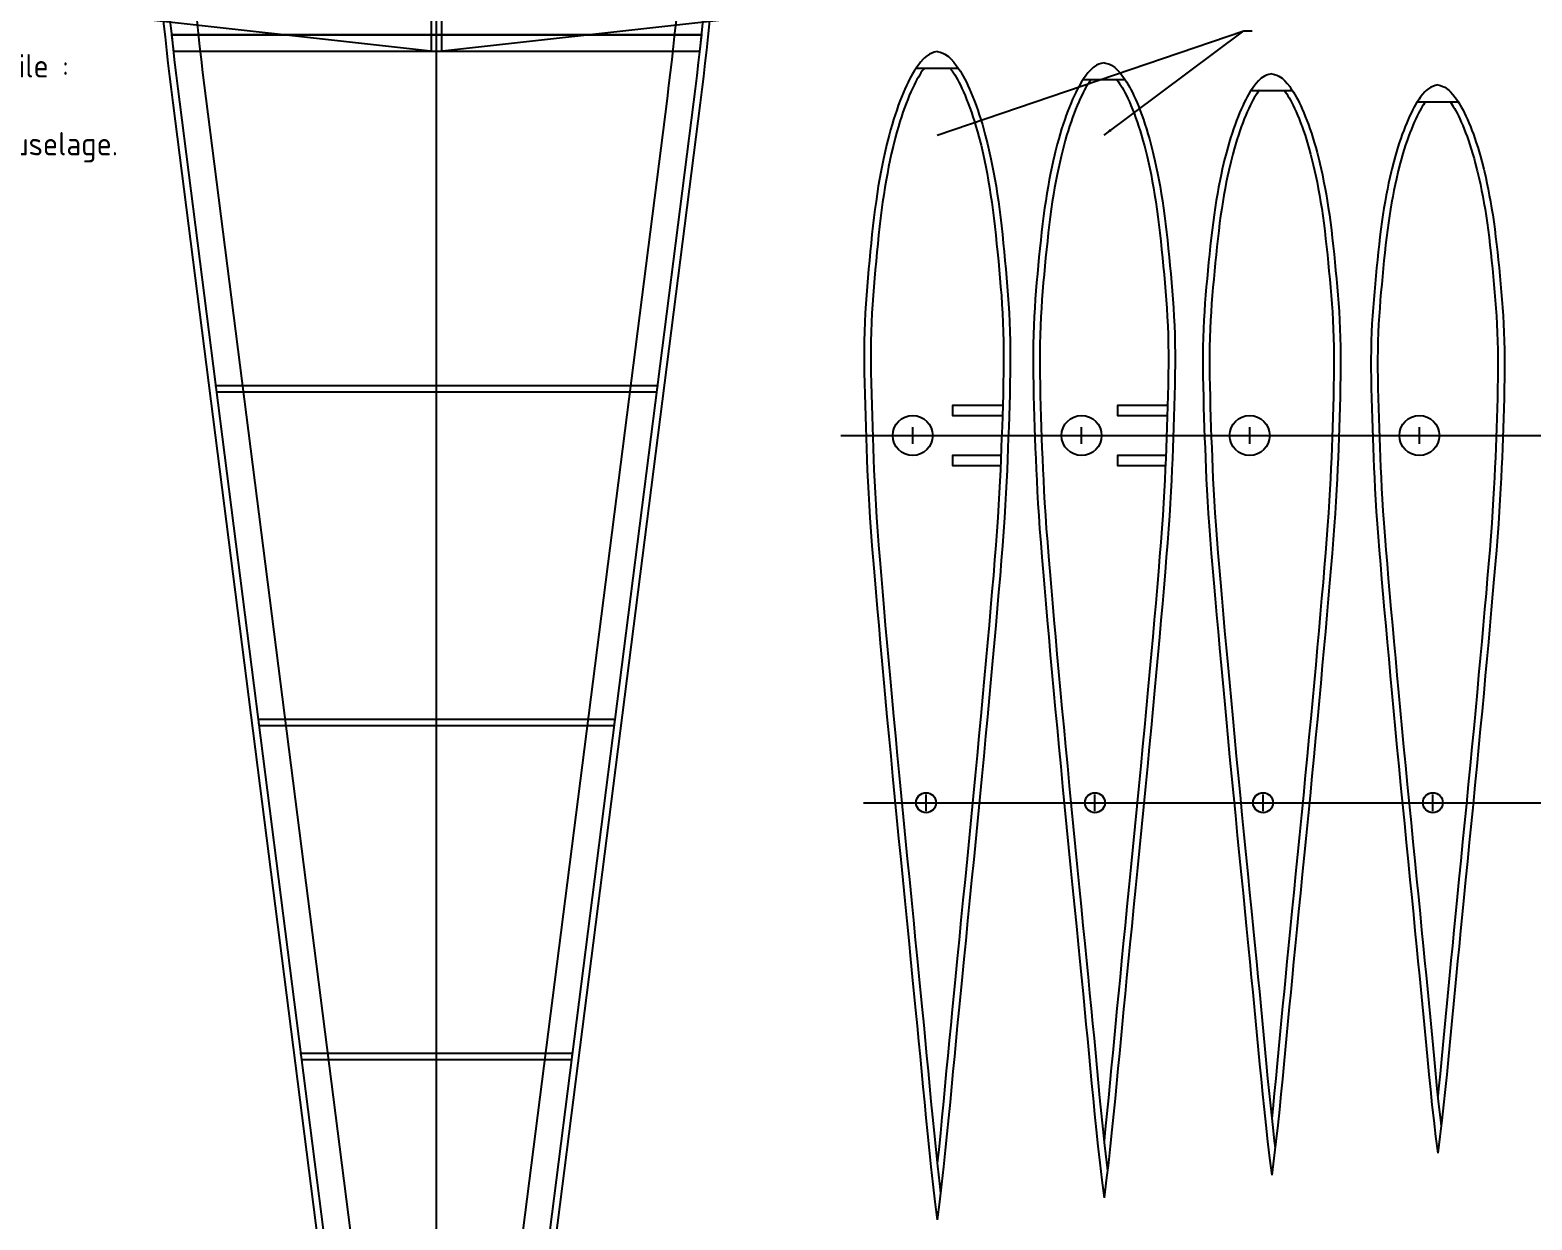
# Model space of a CAD drawing. Extents: x 426 to 4535, y 0 to 2050.
# Drawn here: x 1378.2 to 1828.2, y 950 to 1306.5 of the extents above; entities that cross this region are included whole.
import ezdxf

# ---------------------------------------------------------------- set-up
doc = ezdxf.new("R2010")
doc.units = 0
doc.layers.get('0').update_dxf_attribs({"linetype": 'CONTINUOUS'})
for name, color, linetype in [('AILE', 1, 'CONTINUOUS'), ('COUPLES', 140, 'CONTINUOUS'), ('DIM', 7, 'CONTINUOUS'), ('FUSELAGE', 5, 'CONTINUOUS'), ('NERVAILE', 6, 'CONTINUOUS')]:
    doc.layers.add(name, color=color, linetype=linetype)
doc.styles.get("Standard").update_dxf_attribs({"font": 'ISOCP', "height": 7})
doc.dimstyles.new('ISO-25', dxfattribs={"dimtxt": 7, "dimasz": 2.5, "dimexe": 1.3, "dimexo": 0.6, "dimgap": 1.5, "dimtad": 0, "dimtih": 1, "dimtoh": 1, "dimdec": 4, "dimtxsty": 'STANDARD', "dimcen": 2.5, "dimazin": 3, "dimtfac": 1, "dimtdec": 4, "dimtmove": 0, "dimatfit": 3, "dimtvp": 1, "dimtolj": 1, "dimtzin": 0})

# ---------------------------------------------------------------- blocks, each defined once
blk = doc.blocks.new('A$CE125')
at = {"layer": 'DIM', "insert": (1.12, 33.13), "char_height": 7, "width": 137.9853, "attachment_point": 1}
blk.add_mtext("{Renfort emplanture de l'aile :}\\P{resine + tissu de verre}\\P{sur toute la largeur du fuselage.}", dxfattribs=at)

msp = doc.modelspace()

# ---------------------------------------------------------------- linework, layer by layer
msp.add_line((1500, 0), (1500, 2050))
at = {"layer": 'AILE'}
msp.add_polyline3d([(1415, 1645.27778, 0), (600, 1600, 0), (600, 1400, 0), (1500, 1300, 0), (2400, 1400, 0), (2400, 1600, 0), (1585, 1645.27778, 0)], dxfattribs=at)
at = {"layer": 'COUPLES'}
for points in [[(1420.67436, 1305), (1420.67259, 1305)], [(1579.32784, 1305), (1420.67436, 1305)]]:
    msp.add_lwpolyline(points, dxfattribs=at)
for points in [[(1421.22201, 1300), (1420.67436, 1305), (1579.32608, 1305), (1578.77844, 1300)], [(1434.10511, 1198), (1433.85024, 1200), (1566.15099, 1200), (1565.89613, 1198)], [(1446.59406, 1100), (1553.408, 1100), (1553.15314, 1098), (1446.84893, 1098)], [(1459.33788, 1000), (1540.665, 1000), (1540.41014, 998), (1459.59276, 998)]]:
    msp.add_lwpolyline(points, close=True, dxfattribs=at)
at = {"layer": 'DIM'}
msp.add_line((1650, 1275), (1741.9181, 1306.25528), dxfattribs=at)
at = {"layer": 'DIM', "linetype": 'CONTINUOUS'}
for p, q in [((1640.16331, 1184.99999), (1645.16331, 1184.99999)), ((1642.66331, 1182.49999), (1642.66331, 1187.49999)), ((1690.77135, 1184.99999), (1695.77135, 1184.99999)), ((1693.27135, 1182.49999), (1693.27135, 1187.49999)), ((1741.13689, 1184.99999), (1746.13689, 1184.99999)), ((1743.63689, 1182.49999), (1743.63689, 1187.49999)), ((1791.98742, 1184.99999), (1796.98742, 1184.99999)), ((1794.48742, 1182.49999), (1794.48742, 1187.49999)), ((1646.66331, 1072.5), (1646.66331, 1077.5)), ((1697.27135, 1072.5), (1697.27135, 1077.5)), ((1747.6431, 1072.5), (1747.6431, 1077.5)), ((1798.5116, 1072.5), (1798.5116, 1077.5)), ((1644.16331, 1075), (1649.16331, 1075)), ((1694.77135, 1075), (1699.77135, 1075)), ((1745.1431, 1075), (1750.1431, 1075)), ((1796.0116, 1075), (1801.0116, 1075))]:
    msp.add_line(p, q, dxfattribs=at)
at = {"layer": 'FUSELAGE'}
for points in [[(1485.78048, 776.66921), (1421.03871, 1284.69397, -0.031699355), (1413, 1411.36263), (1413, 1847.90015, -0.414213562), (1465, 1899.90015), (1535, 1899.90015, -0.414213562), (1587, 1847.90015), (1587, 1411.35853, -0.031697315), (1578.96233, 1284.69798), (1514.22005, 776.63619)], [(1495.83052, 776.91115), (1430.95848, 1285.95813, -0.031699355), (1423, 1411.36263), (1423, 1761.34404, -0.414213562)], [(1577, 1758.65596), (1577, 1411.35853, -0.031697315), (1569.04254, 1285.96206), (1504.17278, 776.89989)]]:
    msp.add_lwpolyline(points, format="xyb", dxfattribs=at)
msp.add_lwpolyline([(1487.76443, 776.92204), (1423.02266, 1284.94681, -0.031699355), (1415, 1411.36263), (1415, 1847.90015, -0.414213562), (1465, 1897.90015), (1535, 1897.90015, -0.414213562), (1585, 1847.90015), (1585, 1411.35853, -0.031697315), (1576.97837, 1284.9508), (1512.23609, 776.889)], format="xyb", close=True, dxfattribs=at)
at = {"layer": 'NERVAILE'}
msp.add_line((1621.14905, 1184.99999), (2439.3407, 1184.99999), dxfattribs=at)
for points in [[(1650, 1300), (1649.11715, 1299.79178), (1648.35872, 1299.53924), (1647.70692, 1299.24646), (1646.65208, 1298.55642), (1646.21345, 1298.1673), (1645.81031, 1297.75419), (1645.04196, 1296.8703), (1644.26777, 1295.88935), (1643.87244, 1295.34344), (1643.46891, 1294.75003), (1643.05517, 1294.10119), (1642.62919, 1293.38902), (1642.18895, 1292.6056), (1641.73325, 1291.745), (1641.26425, 1290.80918), (1640.78494, 1289.80208), (1640.29832, 1288.72766), (1639.80737, 1287.58986), (1639.31509, 1286.39262), (1638.82447, 1285.13989), (1638.33849, 1283.83562), (1637.85966, 1282.48277), (1637.38845, 1281.08033), (1636.92486, 1279.62633), (1636.46888, 1278.11879), (1636.02049, 1276.55573), (1635.57969, 1274.93516), (1634.92684, 1272.40343), (1634.72078, 1271.51357), (1634.72078, 1271.51357), (1634.72078, 1271.51357), (1634.30282, 1269.7086), (1633.89339, 1267.83819), (1633.49346, 1265.90035), (1633.10402, 1263.8931), (1632.72603, 1261.81446), (1632.36049, 1259.66243), (1632.00836, 1257.43503), (1631.67062, 1255.13027), (1631.34795, 1252.74847), (1631.03972, 1250.29923), (1630.74503, 1247.79442), (1630.46294, 1245.24596), (1630.19255, 1242.66572), (1629.93292, 1240.0656), (1629.68315, 1237.4575), (1629.4423, 1234.85331), (1629.21026, 1232.2603), (1628.99009, 1229.66722), (1628.78566, 1227.0582), (1628.60084, 1224.41736), (1628.43948, 1221.72884), (1628.30547, 1218.97674), (1628.20266, 1216.14521), (1628.13492, 1213.21837), (1628.10467, 1210.1863), (1628.10852, 1207.06288), (1628.14164, 1203.86796), (1628.1992, 1200.62138), (1628.27637, 1197.34298), (1628.36831, 1194.05262), (1628.47019, 1190.77012), (1628.57718, 1187.51533), (1628.68604, 1184.29916), (1628.79993, 1181.09684), (1628.9236, 1177.87465), (1629.0618, 1174.59887), (1629.21929, 1171.2358), (1629.40081, 1167.75172), (1629.61112, 1164.11293), (1629.85498, 1160.2857), (1630.13585, 1156.24411), (1630.45212, 1151.99326), (1630.8009, 1147.54607), (1631.1793, 1142.91542), (1631.58441, 1138.11421), (1632.01334, 1133.15534), (1632.46321, 1128.05171), (1632.93111, 1122.81621), (1633.41464, 1117.45991), (1633.91333, 1111.98662), (1634.42718, 1106.39832), (1634.95621, 1100.69699), (1635.50043, 1094.88462), (1636.05985, 1088.96317), (1636.63448, 1082.93464), (1637.22434, 1076.80101), (1637.82848, 1070.57202), (1638.44221, 1064.28849), (1639.05986, 1057.99899), (1639.67577, 1051.7521), (1640.2843, 1045.5964), (1640.87979, 1039.58046), (1641.45657, 1033.75287), (1642.009, 1028.1622), (1642.53306, 1022.84159), (1643.03131, 1017.76236), (1643.50794, 1012.88041), (1643.96715, 1008.15162), (1644.41314, 1003.53189), (1644.8501, 998.97711), (1645.28224, 994.44316), (1645.71375, 989.88593), (1646.14951, 985.26659), (1646.59719, 980.56743), (1647.0651, 975.77601), (1647.56161, 970.87991), (1648.09503, 965.86669), (1648.67372, 960.72392), (1649.30601, 955.43917), (1650.00024, 950)], [(1650, 1300), (1650.88285, 1299.79178), (1651.64128, 1299.53924), (1652.29308, 1299.24646), (1653.34793, 1298.55643), (1653.78655, 1298.16731), (1654.18969, 1297.7542), (1654.95804, 1296.87031), (1655.73224, 1295.88936), (1656.12757, 1295.34345), (1656.53109, 1294.75004), (1656.94483, 1294.1012), (1657.37082, 1293.38903), (1657.81106, 1292.60561), (1658.26676, 1291.74501), (1658.73576, 1290.80919), (1659.21507, 1289.80209), (1659.7017, 1288.72767), (1660.19265, 1287.58987), (1660.68493, 1286.39264), (1661.17555, 1285.13991), (1661.66153, 1283.83564), (1662.14037, 1282.48278), (1662.61157, 1281.08035), (1663.07516, 1279.62635), (1663.53115, 1278.11881), (1663.97954, 1276.55575), (1664.42034, 1274.93518), (1665.0732, 1272.40345), (1665.27925, 1271.5136), (1665.27925, 1271.5136), (1665.27925, 1271.5136), (1665.69722, 1269.70862), (1666.10665, 1267.83821), (1666.50658, 1265.90037), (1666.89603, 1263.89313), (1667.27402, 1261.81448), (1667.63957, 1259.66245), (1667.9917, 1257.43505), (1668.32944, 1255.13029), (1668.65212, 1252.7485), (1668.96035, 1250.29925), (1669.25505, 1247.79445), (1669.53713, 1245.24598), (1669.80753, 1242.66574), (1670.06716, 1240.06563), (1670.31694, 1237.45753), (1670.55779, 1234.85334), (1670.78984, 1232.26033), (1671.01001, 1229.66725), (1671.21444, 1227.05823), (1671.39927, 1224.41739), (1671.56062, 1221.72887), (1671.69464, 1218.97677), (1671.79745, 1216.14524), (1671.8652, 1213.2184), (1671.89545, 1210.18633), (1671.89161, 1207.06291), (1671.85849, 1203.86799), (1671.80093, 1200.62141), (1671.72377, 1197.34301), (1671.63183, 1194.05265), (1671.52996, 1190.77014), (1671.42297, 1187.51535), (1671.31412, 1184.29919), (1671.20023, 1181.09687), (1671.07657, 1177.87468), (1670.93837, 1174.5989), (1670.78089, 1171.23583), (1670.59937, 1167.75175), (1670.38906, 1164.11296), (1670.14521, 1160.28573), (1669.86435, 1156.24413), (1669.54808, 1151.99329), (1669.1993, 1147.54609), (1668.82092, 1142.91544), (1668.41581, 1138.11424), (1667.98688, 1133.15537), (1667.53703, 1128.05173), (1667.06913, 1122.81623), (1666.5856, 1117.45993), (1666.08693, 1111.98664), (1665.57308, 1106.39834), (1665.04406, 1100.69701), (1664.49985, 1094.88464), (1663.94044, 1088.96319), (1663.36581, 1082.93466), (1662.77597, 1076.80103), (1662.17183, 1070.57204), (1661.55811, 1064.28851), (1660.94047, 1057.999), (1660.32457, 1051.75211), (1659.71605, 1045.59641), (1659.12057, 1039.58048), (1658.54379, 1033.75288), (1657.99137, 1028.16221), (1657.46732, 1022.8416), (1656.96908, 1017.76237), (1656.49246, 1012.88042), (1656.03325, 1008.15163), (1655.58727, 1003.5319), (1655.15031, 998.97712), (1654.71818, 994.44316), (1654.28668, 989.88593), (1653.85092, 985.26659), (1653.40325, 980.56743), (1652.93534, 975.77601), (1652.43884, 970.87991), (1651.90542, 965.86669), (1651.32674, 960.72392), (1650.69446, 955.43917), (1650.00024, 950)], [(1700, 1296.66667), (1699.14238, 1296.46439), (1698.40562, 1296.21907), (1697.77244, 1295.93466), (1696.74773, 1295.26434), (1696.32164, 1294.88633), (1695.93002, 1294.48503), (1695.18362, 1293.62639), (1694.43155, 1292.67346), (1694.04751, 1292.14315), (1693.65552, 1291.56669), (1693.2536, 1290.9364), (1692.83979, 1290.24457), (1692.41212, 1289.48354), (1691.96944, 1288.64752), (1691.51384, 1287.73844), (1691.04823, 1286.76012), (1690.57551, 1285.71639), (1690.09859, 1284.6111), (1689.62038, 1283.44807), (1689.14377, 1282.23113), (1688.67168, 1280.96413), (1688.20653, 1279.64992), (1687.74878, 1278.28756), (1687.29844, 1276.8751), (1686.85549, 1275.41063), (1686.41991, 1273.89223), (1685.9917, 1272.31796), (1685.3575, 1269.85857), (1685.15734, 1268.99414), (1685.15734, 1268.99414), (1685.15734, 1268.99414), (1684.75132, 1267.24073), (1684.35358, 1265.42376), (1683.96508, 1263.54129), (1683.58676, 1261.5914), (1683.21958, 1259.57214), (1682.86448, 1257.4816), (1682.52241, 1255.31784), (1682.19432, 1253.07893), (1681.88086, 1250.76518), (1681.58144, 1248.38592), (1681.29517, 1245.95268), (1681.02115, 1243.47702), (1680.75848, 1240.9705), (1680.50627, 1238.44468), (1680.26363, 1235.9111), (1680.02966, 1233.38131), (1679.80425, 1230.86239), (1679.59037, 1228.3434), (1679.39178, 1225.80892), (1679.21224, 1223.24353), (1679.0555, 1220.63182), (1678.92532, 1217.95836), (1678.82544, 1215.20773), (1678.75964, 1212.36451), (1678.73025, 1209.41907), (1678.73399, 1206.38489), (1678.76617, 1203.28125), (1678.82209, 1200.12743), (1678.89705, 1196.94271), (1678.98636, 1193.74635), (1679.08533, 1190.55764), (1679.18926, 1187.39584), (1679.29501, 1184.27157), (1679.40565, 1181.16074), (1679.52579, 1178.03061), (1679.66004, 1174.84843), (1679.81302, 1171.58144), (1679.98936, 1168.19691), (1680.19366, 1164.66208), (1680.43055, 1160.94421), (1680.7034, 1157.01808), (1681.01064, 1152.88869), (1681.34945, 1148.56856), (1681.71703, 1144.07021), (1682.11057, 1139.40618), (1682.52725, 1134.589), (1682.96426, 1129.63118), (1683.4188, 1124.54527), (1683.88851, 1119.34201), (1684.37295, 1114.0251), (1684.87212, 1108.59646), (1685.38604, 1103.05803), (1685.91471, 1097.41172), (1686.45814, 1091.65946), (1687.01636, 1085.80318), (1687.58936, 1079.84479), (1688.17624, 1073.79377), (1688.77243, 1067.68977), (1689.37243, 1061.57997), (1689.97075, 1055.51156), (1690.56189, 1049.53174), (1691.14037, 1043.68769), (1691.70067, 1038.0266), (1692.23732, 1032.59566), (1692.7464, 1027.42707), (1693.23041, 1022.49296), (1693.69343, 1017.75049), (1694.13952, 1013.15682), (1694.57276, 1008.66908), (1694.99724, 1004.24443), (1695.41703, 999.84002), (1695.83621, 995.413), (1696.25953, 990.92564), (1696.69441, 986.36074), (1697.14896, 981.70622), (1697.63128, 976.95001), (1698.14946, 972.08002), (1698.71162, 967.08419), (1699.32584, 961.95043), (1700.00023, 956.66667)], [(1700, 1296.66667), (1700.85763, 1296.46439), (1701.59439, 1296.21907), (1702.22756, 1295.93466), (1703.25227, 1295.26434), (1703.67836, 1294.88634), (1704.06999, 1294.48503), (1704.81639, 1293.62639), (1705.56846, 1292.67347), (1705.9525, 1292.14316), (1706.34449, 1291.5667), (1706.74641, 1290.93641), (1707.16022, 1290.24458), (1707.58789, 1289.48355), (1708.03057, 1288.64753), (1708.48617, 1287.73845), (1708.95179, 1286.76013), (1709.42451, 1285.71641), (1709.90143, 1284.61111), (1710.37965, 1283.44808), (1710.85625, 1282.23115), (1711.32835, 1280.96414), (1711.7935, 1279.64994), (1712.25125, 1278.28757), (1712.70159, 1276.87512), (1713.14455, 1275.41065), (1713.58013, 1273.89225), (1714.00834, 1272.31798), (1714.64254, 1269.85859), (1714.84271, 1268.99416), (1714.84271, 1268.99416), (1714.84271, 1268.99416), (1715.24873, 1267.24075), (1715.64646, 1265.42378), (1716.03497, 1263.54131), (1716.41329, 1261.59142), (1716.78048, 1259.57216), (1717.13558, 1257.48162), (1717.47765, 1255.31786), (1717.80574, 1253.07895), (1718.1192, 1250.76521), (1718.41863, 1248.38594), (1718.7049, 1245.9527), (1718.97893, 1243.47705), (1719.2416, 1240.97053), (1719.49381, 1238.4447), (1719.73646, 1235.91112), (1719.97043, 1233.38134), (1720.19584, 1230.86242), (1720.40972, 1228.34343), (1720.60832, 1225.80895), (1720.78786, 1223.24356), (1720.94461, 1220.63185), (1721.0748, 1217.95839), (1721.17467, 1215.20776), (1721.24048, 1212.36454), (1721.26987, 1209.4191), (1721.26613, 1206.38492), (1721.23396, 1203.28128), (1721.17805, 1200.12746), (1721.10309, 1196.94274), (1721.01378, 1193.74638), (1720.91482, 1190.55766), (1720.81089, 1187.39587), (1720.70514, 1184.27159), (1720.59451, 1181.16077), (1720.47438, 1178.03064), (1720.34013, 1174.84845), (1720.18715, 1171.58147), (1720.01082, 1168.19694), (1719.80652, 1164.66211), (1719.56964, 1160.94423), (1719.29679, 1157.01811), (1718.98956, 1152.88872), (1718.65075, 1148.56858), (1718.28318, 1144.07024), (1717.88965, 1139.40621), (1717.47298, 1134.58902), (1717.03597, 1129.63121), (1716.58144, 1124.54529), (1716.11173, 1119.34203), (1715.6273, 1114.02512), (1715.12814, 1108.59648), (1714.61423, 1103.05805), (1714.08557, 1097.41174), (1713.54214, 1091.65948), (1712.98394, 1085.8032), (1712.41094, 1079.84481), (1711.82406, 1073.79379), (1711.22788, 1067.68979), (1710.62789, 1061.57998), (1710.02958, 1055.51158), (1709.43845, 1049.53175), (1708.85998, 1043.6877), (1708.29969, 1038.02661), (1707.76305, 1032.59567), (1707.25397, 1027.42707), (1706.76997, 1022.49297), (1706.30696, 1017.7505), (1705.86088, 1013.15682), (1705.42763, 1008.66909), (1705.00316, 1004.24444), (1704.58338, 999.84003), (1704.1642, 995.413), (1703.74089, 990.92564), (1703.30602, 986.36074), (1702.85147, 981.70622), (1702.36916, 976.95001), (1701.85098, 972.08002), (1701.28884, 967.08419), (1700.67462, 961.95043), (1700.00023, 956.66667)], [(1646.11372, 1295), (1645.86336, 1294.68278), (1645.50965, 1294.19435), (1645.13937, 1293.64982), (1644.75688, 1293.05), (1644.35948, 1292.38562), (1643.94475, 1291.6476), (1643.51123, 1290.82888), (1643.0614, 1289.9313), (1642.59898, 1288.95969), (1642.12756, 1287.91884), (1641.65055, 1286.81333), (1641.17122, 1285.64761), (1640.6928, 1284.42602), (1640.21838, 1283.15276), (1639.7504, 1281.83057), (1639.28924, 1280.45803), (1638.83489, 1279.03301), (1638.38739, 1277.5535), (1637.94676, 1276.01749), (1637.51304, 1274.42296), (1636.86968, 1271.92807), (1636.25399, 1269.26916), (1635.84969, 1267.42222), (1635.45459, 1265.50775), (1635.06965, 1263.52372), (1634.69585, 1261.46808), (1634.33417, 1259.33881), (1633.98559, 1257.13388), (1633.65106, 1254.85102), (1633.33111, 1252.48936), (1633.02508, 1250.05752), (1632.73213, 1247.56756), (1632.45144, 1245.03171), (1632.18217, 1242.46213), (1631.92343, 1239.87091), (1631.67435, 1237.27008), (1631.43407, 1234.67209), (1631.2027, 1232.08657), (1630.98347, 1229.50451), (1630.7802, 1226.91027), (1630.59665, 1224.28764), (1630.43657, 1221.62029), (1630.3037, 1218.89182), (1630.20182, 1216.08579), (1630.13469, 1213.18525), (1630.10468, 1210.17755), (1630.10851, 1207.07448), (1630.14146, 1203.89605), (1630.19879, 1200.66264), (1630.27571, 1197.39445), (1630.36744, 1194.11157), (1630.46917, 1190.83399), (1630.57607, 1187.58201), (1630.68484, 1184.36853), (1630.79857, 1181.17073), (1630.92198, 1177.95515), (1631.05983, 1174.6878), (1631.21685, 1171.33461), (1631.39781, 1167.86146), (1631.60745, 1164.23422), (1631.85056, 1160.41862), (1632.1307, 1156.38763), (1632.44631, 1152.14565), (1632.79453, 1147.7057), (1633.17244, 1143.08094), (1633.57715, 1138.28447), (1634.00576, 1133.32933), (1634.45538, 1128.22853), (1634.92309, 1122.99513), (1635.40647, 1117.64055), (1635.905, 1112.16892), (1636.4187, 1106.58228), (1636.94758, 1100.88261), (1637.49164, 1095.07189), (1638.05091, 1089.15212), (1638.62538, 1083.12526), (1639.21508, 1076.99327), (1639.81908, 1070.76577), (1640.43269, 1064.48343), (1641.05024, 1058.19484), (1641.6661, 1051.9486), (1642.27459, 1045.79328), (1642.87006, 1039.77745), (1643.44688, 1033.94954), (1643.99934, 1028.35856), (1644.52347, 1023.03724), (1645.0218, 1017.95715), (1645.49852, 1013.07423), (1645.95784, 1008.34437), (1646.40394, 1003.72349), (1646.84102, 999.16749), (1647.27327, 994.6323), (1647.70487, 990.07411), (1648.14059, 985.45534), (1648.58795, 980.75946), (1649.05527, 975.9741), (1649.5509, 971.08661), (1650.08317, 966.08432), (1650.66039, 960.95454), (1651.00736, 958.0545)], [(1643.63889, 1295), (1656.36112, 1295)], [(1653.8863, 1295), (1654.13665, 1294.68279), (1654.49036, 1294.19436), (1654.86064, 1293.64983), (1655.24313, 1293.05001), (1655.64053, 1292.38562), (1656.05526, 1291.64761), (1656.48878, 1290.82889), (1656.93862, 1289.93131), (1657.40103, 1288.9597), (1657.87245, 1287.91885), (1658.34947, 1286.81334), (1658.8288, 1285.64762), (1659.30723, 1284.42603), (1659.78164, 1283.15278), (1660.24963, 1281.83058), (1660.71079, 1280.45804), (1661.16514, 1279.03303), (1661.61265, 1277.55352), (1662.05328, 1276.0175), (1662.487, 1274.42298), (1663.13035, 1271.92809), (1663.33081, 1271.06241), (1663.74605, 1269.26917), (1664.15035, 1267.42224), (1664.54546, 1265.50777), (1664.9304, 1263.52374), (1665.30421, 1261.4681), (1665.66589, 1259.33883), (1666.01447, 1257.1339), (1666.349, 1254.85104), (1666.66895, 1252.48938), (1666.97499, 1250.05754), (1667.26794, 1247.56758), (1667.54863, 1245.03174), (1667.81791, 1242.46216), (1668.07665, 1239.87093), (1668.32574, 1237.2701), (1668.56601, 1234.67212), (1668.79739, 1232.08659), (1669.01663, 1229.50453), (1669.2199, 1226.91029), (1669.40346, 1224.28766), (1669.56354, 1221.62031), (1669.69641, 1218.89184), (1669.79829, 1216.08581), (1669.86543, 1213.18528), (1669.89544, 1210.17758), (1669.89162, 1207.0745), (1669.85867, 1203.89608), (1669.80135, 1200.66266), (1669.72443, 1197.39447), (1669.6327, 1194.1116), (1669.53098, 1190.83402), (1669.42408, 1187.58203), (1669.31532, 1184.36856), (1669.20159, 1181.17076), (1669.07818, 1177.95518), (1668.94034, 1174.68783), (1668.78332, 1171.33463), (1668.60237, 1167.86148), (1668.39273, 1164.23424), (1668.14963, 1160.41865), (1667.8695, 1156.38766), (1667.55389, 1152.14567), (1667.20568, 1147.70572), (1666.82778, 1143.08096), (1666.42307, 1138.28449), (1665.99447, 1133.32935), (1665.54486, 1128.22855), (1665.07715, 1122.99515), (1664.59378, 1117.64057), (1664.09525, 1112.16894), (1663.58156, 1106.5823), (1663.05269, 1100.88263), (1662.50864, 1095.07191), (1661.94938, 1089.15213), (1661.37492, 1083.12527), (1660.78523, 1076.99329), (1660.18124, 1070.76578), (1659.56764, 1064.48344), (1658.95009, 1058.19485), (1658.33424, 1051.94861), (1657.72576, 1045.79329), (1657.13029, 1039.77746), (1656.55349, 1033.94955), (1656.00103, 1028.35857), (1655.47691, 1023.03724), (1654.97859, 1017.95716), (1654.50187, 1013.07424), (1654.04256, 1008.34438), (1653.59647, 1003.72349), (1653.15939, 999.16749), (1652.72714, 994.63231), (1652.29555, 990.07411), (1651.85984, 985.45535), (1651.41249, 980.75946), (1650.94517, 975.9741), (1650.44954, 971.08661), (1650.00023, 966.8638)], [(1696.1848, 1291.66667), (1696.02714, 1291.46689), (1695.68472, 1290.99406), (1695.32597, 1290.46649), (1694.95531, 1289.8852), (1694.57008, 1289.24117), (1694.16793, 1288.52553), (1693.74743, 1287.73141), (1693.31099, 1286.86056), (1692.86227, 1285.91773), (1692.40476, 1284.90757), (1691.94177, 1283.83457), (1691.47651, 1282.70305), (1691.0121, 1281.51726), (1690.55157, 1280.28127), (1690.09727, 1278.99773), (1689.64957, 1277.66526), (1689.20847, 1276.28179), (1688.77399, 1274.84535), (1688.34617, 1273.35399), (1687.92505, 1271.80577), (1687.30035, 1269.38321), (1687.10578, 1268.54296), (1686.70248, 1266.80129), (1686.30988, 1265.00779), (1685.92621, 1263.14869), (1685.55239, 1261.22201), (1685.18939, 1259.22576), (1684.83815, 1257.15798), (1684.49964, 1255.01669), (1684.17476, 1252.79968), (1683.86403, 1250.50607), (1683.5668, 1248.14421), (1683.28227, 1245.72581), (1683.00965, 1243.26278), (1682.74809, 1240.76692), (1682.49678, 1238.24999), (1682.25483, 1235.72367), (1682.02144, 1233.20009), (1681.7967, 1230.68866), (1681.58375, 1228.18068), (1681.38632, 1225.66099), (1681.20806, 1223.11381), (1681.05258, 1220.52327), (1680.92355, 1217.87343), (1680.8246, 1215.1483), (1680.75941, 1212.3314), (1680.73026, 1209.41032), (1680.73398, 1206.39649), (1680.76599, 1203.30935), (1680.82167, 1200.16869), (1680.89639, 1196.99417), (1680.98549, 1193.8053), (1681.08431, 1190.62151), (1681.18815, 1187.46252), (1681.29381, 1184.34094), (1681.40429, 1181.23463), (1681.52417, 1178.11111), (1681.65807, 1174.93736), (1681.81059, 1171.68025), (1681.98636, 1168.30664), (1682.18999, 1164.78337), (1682.42614, 1161.07712), (1682.69825, 1157.16161), (1683.00483, 1153.04108), (1683.34307, 1148.72819), (1683.71017, 1144.23574), (1684.10331, 1139.57644), (1684.51967, 1134.76298), (1684.95643, 1129.80801), (1685.41078, 1124.72419), (1685.88034, 1119.52265), (1686.36463, 1114.2074), (1686.86364, 1108.78042), (1687.37741, 1103.24365), (1687.90592, 1097.599), (1688.4492, 1091.84841), (1689.00725, 1085.99379), (1689.5801, 1080.03705), (1690.16684, 1073.98752), (1690.76291, 1067.88471), (1691.36282, 1061.77582), (1691.96108, 1055.70806), (1692.55218, 1049.72862), (1693.13064, 1043.88467), (1693.69098, 1038.22327), (1694.22765, 1032.79202), (1694.73681, 1027.62271), (1695.2209, 1022.68775), (1695.68401, 1017.94432), (1696.13021, 1013.34956), (1696.56356, 1008.86067), (1696.98816, 1004.43481), (1697.40807, 1000.02917), (1697.82734, 995.60118), (1698.2506, 991.11439), (1698.68517, 986.55277), (1699.13913, 981.90431), (1699.62057, 977.1567), (1700.1376, 972.29765), (1700.69829, 967.31481), (1701.00736, 964.73155)], [(1693.7235, 1291.66667), (1706.27652, 1291.66667)], [(1703.81521, 1291.66667), (1703.97287, 1291.4669), (1704.31529, 1290.99407), (1704.67404, 1290.46649), (1705.04471, 1289.88521), (1705.42993, 1289.24117), (1705.83209, 1288.52554), (1706.25259, 1287.73141), (1706.68902, 1286.86057), (1707.13775, 1285.91774), (1707.59526, 1284.90758), (1708.05825, 1283.83458), (1708.52351, 1282.70307), (1708.98793, 1281.51727), (1709.44846, 1280.28128), (1709.90276, 1278.99774), (1710.35046, 1277.66527), (1710.79157, 1276.2818), (1711.22604, 1274.84536), (1711.65386, 1273.35401), (1712.07499, 1271.80579), (1712.69969, 1269.38322), (1712.89426, 1268.54298), (1713.29756, 1266.80131), (1713.69016, 1265.00781), (1714.07384, 1263.14871), (1714.44766, 1261.22203), (1714.81067, 1259.22578), (1715.1619, 1257.158), (1715.50042, 1255.01671), (1715.8253, 1252.7997), (1716.13604, 1250.50609), (1716.43327, 1248.14423), (1716.7178, 1245.72584), (1716.99043, 1243.26281), (1717.25199, 1240.76695), (1717.50331, 1238.25001), (1717.74526, 1235.72369), (1717.97865, 1233.20011), (1718.2034, 1230.68868), (1718.41634, 1228.1807), (1718.61378, 1225.66101), (1718.79205, 1223.11383), (1718.94752, 1220.5233), (1719.07656, 1217.87346), (1719.17551, 1215.14833), (1719.24071, 1212.33142), (1719.26986, 1209.41035), (1719.26615, 1206.39652), (1719.23415, 1203.30937), (1719.17847, 1200.16872), (1719.10375, 1196.9942), (1719.01465, 1193.80533), (1718.91584, 1190.62154), (1718.812, 1187.46255), (1718.70635, 1184.34096), (1718.59588, 1181.23466), (1718.476, 1178.11114), (1718.34211, 1174.93738), (1718.18959, 1171.68028), (1718.01382, 1168.30667), (1717.81019, 1164.7834), (1717.57405, 1161.07715), (1717.30195, 1157.16163), (1716.99537, 1153.0411), (1716.65713, 1148.72821), (1716.29004, 1144.23576), (1715.89691, 1139.57646), (1715.48056, 1134.763), (1715.0438, 1129.80803), (1714.58946, 1124.72421), (1714.11991, 1119.52267), (1713.63563, 1114.20742), (1713.13662, 1108.78044), (1712.62286, 1103.24367), (1712.09436, 1097.59902), (1711.55109, 1091.84842), (1710.99304, 1085.99381), (1710.4202, 1080.03707), (1709.83347, 1073.98753), (1709.23741, 1067.88473), (1708.6375, 1061.77583), (1708.03926, 1055.70807), (1707.44816, 1049.72863), (1706.86971, 1043.88468), (1706.30938, 1038.22328), (1705.77271, 1032.79203), (1705.26356, 1027.62272), (1704.77947, 1022.68776), (1704.31637, 1017.94432), (1703.87018, 1013.34957), (1703.43683, 1008.86067), (1703.01224, 1004.43481), (1702.59234, 1000.02917), (1702.17307, 995.60118), (1701.74982, 991.11439), (1701.31525, 986.55277), (1700.8613, 981.90431), (1700.37987, 977.15671), (1700.00022, 973.58871)], [(1750.2382, 1293.38951), (1749.40579, 1293.19319), (1748.6907, 1292.95508), (1748.07615, 1292.67903), (1747.08158, 1292.02843), (1746.66802, 1291.66154), (1746.28792, 1291.27204), (1745.56347, 1290.43865), (1744.83352, 1289.51376), (1744.46078, 1288.99905), (1744.08031, 1288.43954), (1743.69022, 1287.82778), (1743.28858, 1287.15631), (1742.87349, 1286.41765), (1742.44383, 1285.60623), (1742.00163, 1284.72388), (1741.54971, 1283.77433), (1741.0909, 1282.76131), (1740.628, 1281.68852), (1740.16385, 1280.5597), (1739.70126, 1279.37856), (1739.24306, 1278.14881), (1738.79159, 1276.87326), (1738.34731, 1275.55097), (1737.91021, 1274.18005), (1737.48028, 1272.75866), (1737.05752, 1271.28491), (1736.6419, 1269.75695), (1736.02636, 1267.36989), (1735.83208, 1266.53088), (1735.83208, 1266.53088), (1735.83208, 1266.53088), (1735.438, 1264.82905), (1735.05197, 1263.06552), (1734.67489, 1261.23841), (1734.3077, 1259.34587), (1733.95131, 1257.386), (1733.60666, 1255.35695), (1733.27465, 1253.25683), (1732.95621, 1251.08377), (1732.65197, 1248.83807), (1732.36136, 1246.52879), (1732.08351, 1244.16711), (1731.81754, 1241.76427), (1731.5626, 1239.33147), (1731.31781, 1236.87994), (1731.08231, 1234.42087), (1730.85522, 1231.96549), (1730.63644, 1229.52066), (1730.42885, 1227.07575), (1730.2361, 1224.61582), (1730.06184, 1222.12588), (1729.90971, 1219.59099), (1729.78335, 1216.99616), (1729.68642, 1214.32643), (1729.62255, 1211.56683), (1729.59403, 1208.70802), (1729.59766, 1205.76308), (1729.62889, 1202.75073), (1729.68316, 1199.68967), (1729.75592, 1196.59861), (1729.8426, 1193.49626), (1729.93866, 1190.40134), (1730.03954, 1187.33253), (1730.14218, 1184.30015), (1730.24956, 1181.28082), (1730.36616, 1178.24275), (1730.49647, 1175.15416), (1730.64495, 1171.98327), (1730.8161, 1168.69828), (1731.0144, 1165.26742), (1731.24432, 1161.65889), (1731.50914, 1157.84824), (1731.80734, 1153.8403), (1732.13619, 1149.64723), (1732.49296, 1145.28119), (1732.87492, 1140.75434), (1733.27935, 1136.07884), (1733.70351, 1131.26684), (1734.14467, 1126.33051), (1734.60057, 1121.28028), (1735.07076, 1116.11975), (1735.55525, 1110.85079), (1736.05405, 1105.47525), (1736.56717, 1099.99501), (1737.09463, 1094.41193), (1737.63642, 1088.72789), (1738.19257, 1082.94475), (1738.76219, 1077.07171), (1739.34085, 1071.14723), (1739.9232, 1065.21713), (1740.50392, 1059.32721), (1741.07768, 1053.52326), (1741.63914, 1047.85109), (1742.18296, 1042.35651), (1742.70382, 1037.0853), (1743.19794, 1032.06872), (1743.66771, 1027.27974), (1744.11711, 1022.67675), (1744.55008, 1018.21819), (1744.97058, 1013.86244), (1745.38258, 1009.56793), (1745.79002, 1005.29306), (1746.19687, 1000.99624), (1746.60774, 996.64087), (1747.02983, 992.21023), (1747.47101, 987.69261), (1747.93914, 983.07628), (1748.44208, 978.34953), (1748.9877, 973.50064), (1749.58386, 968.51787), (1750.23842, 963.38951)], [(1750.2382, 1293.38951), (1751.0706, 1293.19319), (1751.78569, 1292.95509), (1752.40024, 1292.67904), (1753.39481, 1292.02843), (1753.80837, 1291.66154), (1754.18847, 1291.27204), (1754.91292, 1290.43866), (1755.64287, 1289.51377), (1756.01562, 1288.99905), (1756.39608, 1288.43955), (1756.78618, 1287.82779), (1757.18782, 1287.15632), (1757.60291, 1286.41766), (1758.03257, 1285.60624), (1758.47477, 1284.72389), (1758.92669, 1283.77434), (1759.38551, 1282.76132), (1759.8484, 1281.68853), (1760.31256, 1280.55971), (1760.77515, 1279.37857), (1761.23335, 1278.14883), (1761.68483, 1276.87328), (1762.12911, 1275.55098), (1762.56621, 1274.18007), (1762.99614, 1272.75868), (1763.4189, 1271.28493), (1763.83452, 1269.75696), (1764.45007, 1267.36991), (1764.64435, 1266.5309), (1764.64435, 1266.5309), (1764.64435, 1266.5309), (1765.03843, 1264.82907), (1765.42447, 1263.06554), (1765.80154, 1261.23844), (1766.16874, 1259.34589), (1766.52513, 1257.38603), (1766.86979, 1255.35697), (1767.2018, 1253.25685), (1767.52024, 1251.08379), (1767.82448, 1248.8381), (1768.11509, 1246.52881), (1768.39295, 1244.16714), (1768.65892, 1241.7643), (1768.91387, 1239.3315), (1769.15866, 1236.87996), (1769.39417, 1234.4209), (1769.62125, 1231.96552), (1769.84004, 1229.52068), (1770.04763, 1227.07578), (1770.24038, 1224.61584), (1770.41465, 1222.12591), (1770.56678, 1219.59101), (1770.69314, 1216.99618), (1770.79008, 1214.32646), (1770.85395, 1211.56686), (1770.88248, 1208.70805), (1770.87885, 1205.76311), (1770.84763, 1202.75076), (1770.79336, 1199.6897), (1770.72061, 1196.59864), (1770.63392, 1193.49629), (1770.53787, 1190.40136), (1770.437, 1187.33256), (1770.33436, 1184.30018), (1770.22699, 1181.28085), (1770.11039, 1178.24278), (1769.98009, 1175.15419), (1769.8316, 1171.98329), (1769.66046, 1168.69831), (1769.46217, 1165.26744), (1769.23225, 1161.65892), (1768.96744, 1157.84827), (1768.66924, 1153.84033), (1768.3404, 1149.64726), (1767.98363, 1145.28122), (1767.60168, 1140.75436), (1767.19726, 1136.07886), (1766.7731, 1131.26686), (1766.33195, 1126.33053), (1765.87605, 1121.28031), (1765.40587, 1116.11978), (1764.92139, 1110.85081), (1764.42259, 1105.47527), (1763.90948, 1099.99503), (1763.38204, 1094.41195), (1762.84025, 1088.72791), (1762.28411, 1082.94477), (1761.71449, 1077.07172), (1761.13584, 1071.14725), (1760.5535, 1065.21714), (1759.97279, 1059.32722), (1759.39904, 1053.52327), (1758.83759, 1047.8511), (1758.29377, 1042.35652), (1757.77292, 1037.08532), (1757.27881, 1032.06873), (1756.80904, 1027.27975), (1756.35965, 1022.67676), (1755.92669, 1018.21819), (1755.50619, 1013.86245), (1755.0942, 1009.56794), (1754.68676, 1005.29307), (1754.27992, 1000.99625), (1753.86906, 996.64087), (1753.44697, 992.21023), (1753.0058, 987.69261), (1752.53767, 983.07629), (1752.03474, 978.34954), (1751.48912, 973.50064), (1750.89297, 968.51787), (1750.23842, 963.38951)], [(1746.49408, 1288.38951), (1746.42911, 1288.30719), (1746.09799, 1287.84995), (1745.75077, 1287.33933), (1745.39192, 1286.77659), (1745.01887, 1286.1529), (1744.62929, 1285.45965), (1744.22182, 1284.69011), (1743.79878, 1283.846), (1743.36375, 1282.93194), (1742.92014, 1281.95249), (1742.47118, 1280.91199), (1742.01999, 1279.81468), (1741.56959, 1278.66468), (1741.12295, 1277.46595), (1740.68233, 1276.22107), (1740.24809, 1274.92866), (1739.82023, 1273.58674), (1739.39879, 1272.19337), (1738.98378, 1270.74667), (1738.57525, 1269.24475), (1737.9692, 1266.89453), (1737.38916, 1264.38961), (1737.00827, 1262.64955), (1736.63601, 1260.84581), (1736.27333, 1258.97648), (1735.92112, 1257.03962), (1735.58033, 1255.03332), (1735.25188, 1252.95568), (1734.93665, 1250.80452), (1734.63514, 1248.57896), (1734.34672, 1246.28707), (1734.07061, 1243.94025), (1733.80604, 1241.55003), (1733.55222, 1239.12789), (1733.30831, 1236.68524), (1733.07351, 1234.23345), (1732.847, 1231.78427), (1732.62888, 1229.34692), (1732.42223, 1226.91303), (1732.23064, 1224.46788), (1732.05765, 1221.99616), (1731.90679, 1219.48244), (1731.78159, 1216.91123), (1731.68558, 1214.267), (1731.62232, 1211.53372), (1731.59404, 1208.69928), (1731.59764, 1205.77468), (1731.6287, 1202.77882), (1731.68274, 1199.73093), (1731.75526, 1196.65008), (1731.84174, 1193.55522), (1731.93764, 1190.46521), (1732.03842, 1187.39922), (1732.14097, 1184.36952), (1732.2482, 1181.35471), (1732.36454, 1178.32326), (1732.49449, 1175.24309), (1732.64252, 1172.08208), (1732.8131, 1168.80801), (1733.01072, 1165.38871), (1733.2399, 1161.79181), (1733.50399, 1157.99177), (1733.80153, 1153.99269), (1734.12981, 1149.80686), (1734.4861, 1145.44671), (1734.86766, 1140.92459), (1735.27177, 1136.25282), (1735.69568, 1131.44366), (1736.13665, 1126.50943), (1736.5924, 1121.46093), (1737.06244, 1116.30206), (1737.54678, 1111.03475), (1738.04542, 1105.66087), (1738.55839, 1100.18229), (1739.08568, 1094.60088), (1739.62732, 1088.91851), (1740.18331, 1083.13701), (1740.75279, 1077.26545), (1741.33133, 1071.34217), (1741.91359, 1065.41298), (1742.49425, 1059.5237), (1743.06797, 1053.72014), (1743.62941, 1048.04808), (1744.17327, 1042.55317), (1744.69416, 1037.28166), (1745.18834, 1032.26437), (1745.6582, 1027.47453), (1746.10769, 1022.87058), (1746.54077, 1018.41093), (1746.96138, 1014.05403), (1747.37349, 1009.75831), (1747.78106, 1005.48221), (1748.188, 1001.18443), (1748.59881, 996.82962), (1749.02059, 992.40226), (1749.46118, 987.89069), (1749.92844, 983.28298), (1750.43022, 978.56716), (1750.97438, 973.73126), (1751.24555, 971.46477)], [(1744.04841, 1288.38951), (1756.42799, 1288.38951)], [(1753.98232, 1288.38951), (1754.04729, 1288.30719), (1754.37841, 1287.84996), (1754.72563, 1287.33934), (1755.08448, 1286.77659), (1755.45753, 1286.15291), (1755.84711, 1285.45966), (1756.25459, 1284.69012), (1756.67762, 1283.84601), (1757.11265, 1282.93195), (1757.55627, 1281.9525), (1758.00523, 1280.912), (1758.45642, 1279.81469), (1758.90682, 1278.66469), (1759.35347, 1277.46597), (1759.79409, 1276.22108), (1760.22833, 1274.92868), (1760.65618, 1273.58675), (1761.07763, 1272.19339), (1761.49264, 1270.74669), (1761.90117, 1269.24477), (1762.50722, 1266.89454), (1762.69591, 1266.07972), (1763.08727, 1264.38962), (1763.46817, 1262.64956), (1763.84042, 1260.84583), (1764.20311, 1258.9765), (1764.55532, 1257.03964), (1764.89611, 1255.03334), (1765.22457, 1252.9557), (1765.5398, 1250.80454), (1765.84131, 1248.57898), (1766.12974, 1246.2871), (1766.40585, 1243.94027), (1766.67042, 1241.55005), (1766.92425, 1239.12791), (1767.16815, 1236.68527), (1767.40296, 1234.23347), (1767.62948, 1231.78429), (1767.8476, 1229.34695), (1768.05425, 1226.91306), (1768.24584, 1224.46791), (1768.41884, 1221.99618), (1768.5697, 1219.48246), (1768.69491, 1216.91126), (1768.79092, 1214.26703), (1768.85418, 1211.53374), (1768.88247, 1208.6993), (1768.87887, 1205.77471), (1768.84781, 1202.77885), (1768.79378, 1199.73095), (1768.72126, 1196.6501), (1768.63479, 1193.55524), (1768.53889, 1190.46524), (1768.43811, 1187.39924), (1768.33556, 1184.36955), (1768.22835, 1181.35474), (1768.112, 1178.32328), (1767.98206, 1175.24312), (1767.83404, 1172.0821), (1767.66346, 1168.80804), (1767.46584, 1165.38873), (1767.23667, 1161.79183), (1766.97259, 1157.99179), (1766.67505, 1153.99271), (1766.34677, 1149.80688), (1765.99049, 1145.44673), (1765.60894, 1140.92462), (1765.20484, 1136.25284), (1764.78094, 1131.44368), (1764.33996, 1126.50945), (1763.88423, 1121.46095), (1763.41419, 1116.30207), (1762.92986, 1111.03476), (1762.43123, 1105.66088), (1761.91827, 1100.1823), (1761.39098, 1094.60089), (1760.84935, 1088.91852), (1760.29337, 1083.13703), (1759.7239, 1077.26546), (1759.14537, 1071.34219), (1758.56311, 1065.41299), (1757.98246, 1059.52371), (1757.40875, 1053.72015), (1756.84731, 1048.04809), (1756.30346, 1042.55318), (1755.78258, 1037.28167), (1755.2884, 1032.26438), (1754.81855, 1027.47454), (1754.36907, 1022.87058), (1753.936, 1018.41094), (1753.51539, 1014.05404), (1753.10328, 1009.75831), (1752.69573, 1005.48221), (1752.28879, 1001.18443), (1751.87799, 996.82962), (1751.45621, 992.40226), (1751.01563, 987.8907), (1750.54838, 983.28298), (1750.23841, 980.36981)], [(1800.00001, 1290), (1799.19283, 1289.80962), (1798.49941, 1289.57873), (1797.90348, 1289.31105), (1796.93905, 1288.68016), (1796.53802, 1288.32439), (1796.16944, 1287.94669), (1795.46694, 1287.13856), (1794.75911, 1286.24169), (1794.39766, 1285.74258), (1794.02873, 1285.20003), (1793.65045, 1284.6068), (1793.26098, 1283.95568), (1792.85847, 1283.23941), (1792.44183, 1282.45257), (1792.01303, 1281.59696), (1791.57481, 1280.67619), (1791.1299, 1279.69386), (1790.68103, 1278.65358), (1790.23095, 1277.55897), (1789.78238, 1276.41362), (1789.33806, 1275.22114), (1788.90026, 1273.98424), (1788.46945, 1272.70201), (1788.0456, 1271.37264), (1787.6287, 1269.99432), (1787.21874, 1268.56523), (1786.81572, 1267.08357), (1786.21883, 1264.76885), (1786.03044, 1263.95527), (1786.03044, 1263.95527), (1786.03044, 1263.95527), (1785.6483, 1262.305), (1785.27397, 1260.59491), (1784.90832, 1258.82318), (1784.55225, 1256.98798), (1784.20667, 1255.0875), (1783.87245, 1253.11993), (1783.55051, 1251.08345), (1783.24172, 1248.97624), (1782.9467, 1246.7986), (1782.66489, 1244.55929), (1782.39546, 1242.26919), (1782.13755, 1239.93916), (1781.89034, 1237.58008), (1781.65296, 1235.20283), (1781.4246, 1232.81829), (1781.20439, 1230.43731), (1780.99224, 1228.06656), (1780.79094, 1225.69575), (1780.60404, 1223.31035), (1780.43506, 1220.89587), (1780.28753, 1218.43779), (1780.16501, 1215.92159), (1780.07101, 1213.33276), (1780.00908, 1210.65679), (1779.98142, 1207.88461), (1779.98494, 1205.02891), (1780.01522, 1202.10785), (1780.06785, 1199.13955), (1780.1384, 1196.14216), (1780.22246, 1193.13382), (1780.31561, 1190.13268), (1780.41343, 1187.15687), (1780.51296, 1184.21638), (1780.61709, 1181.28854), (1780.73016, 1178.34253), (1780.85651, 1175.34754), (1781.0005, 1172.27273), (1781.16646, 1169.08729), (1781.35875, 1165.76039), (1781.5817, 1162.26121), (1781.8385, 1158.56604), (1782.12766, 1154.67955), (1782.44655, 1150.61354), (1782.79251, 1146.37981), (1783.16289, 1141.99013), (1783.55506, 1137.45631), (1783.96637, 1132.79013), (1784.39417, 1128.00339), (1784.83625, 1123.1062), (1785.29219, 1118.10205), (1785.762, 1112.99275), (1786.24569, 1107.78011), (1786.74326, 1102.46593), (1787.25473, 1097.05204), (1787.78011, 1091.54024), (1788.3194, 1085.93235), (1788.87176, 1080.23728), (1789.43288, 1074.49233), (1789.99759, 1068.74193), (1790.56071, 1063.03049), (1791.11708, 1057.40242), (1791.66152, 1051.90214), (1792.18887, 1046.57405), (1792.69395, 1041.46258), (1793.17309, 1036.59802), (1793.62863, 1031.95416), (1794.0644, 1027.49066), (1794.48425, 1023.1672), (1794.89202, 1018.94345), (1795.29153, 1014.77907), (1795.68662, 1010.63374), (1796.08115, 1006.46713), (1796.47956, 1002.24374), (1796.88886, 997.94736), (1797.31667, 993.56664), (1797.77062, 989.0902), (1798.25832, 984.50669), (1798.78741, 979.80473), (1799.3655, 974.97295), (1800.00022, 970)], [(1800.00001, 1290), (1800.80718, 1289.80962), (1801.50061, 1289.57874), (1802.09654, 1289.31105), (1803.06097, 1288.68016), (1803.46199, 1288.32439), (1803.83058, 1287.9467), (1804.53307, 1287.13857), (1805.24091, 1286.2417), (1805.60236, 1285.74258), (1805.97129, 1285.20003), (1806.34957, 1284.60681), (1806.73904, 1283.95569), (1807.14155, 1283.23942), (1807.55819, 1282.45258), (1807.98699, 1281.59697), (1808.42522, 1280.6762), (1808.87013, 1279.69387), (1809.319, 1278.6536), (1809.76908, 1277.55898), (1810.21766, 1276.41363), (1810.66198, 1275.22115), (1811.09977, 1273.98426), (1811.53059, 1272.70203), (1811.95444, 1271.37266), (1812.37134, 1269.99434), (1812.7813, 1268.56525), (1813.18432, 1267.08359), (1813.78122, 1264.76887), (1813.96961, 1263.95529), (1813.96961, 1263.95529), (1813.96961, 1263.95529), (1814.35175, 1262.30502), (1814.72609, 1260.59493), (1815.09174, 1258.8232), (1815.44781, 1256.988), (1815.79339, 1255.08753), (1816.12761, 1253.11996), (1816.44956, 1251.08348), (1816.75835, 1248.97627), (1817.05337, 1246.79863), (1817.33518, 1244.55932), (1817.60462, 1242.26921), (1817.86253, 1239.93918), (1818.10975, 1237.58011), (1818.34712, 1235.20286), (1818.57549, 1232.81831), (1818.7957, 1230.43734), (1819.00786, 1228.06659), (1819.20916, 1225.69577), (1819.39607, 1223.31038), (1819.56505, 1220.8959), (1819.71258, 1218.43782), (1819.83511, 1215.92162), (1819.92911, 1213.33279), (1819.99104, 1210.65682), (1820.01871, 1207.88464), (1820.01519, 1205.02894), (1819.98491, 1202.10787), (1819.93229, 1199.13957), (1819.86174, 1196.14218), (1819.77768, 1193.13385), (1819.68454, 1190.1327), (1819.58673, 1187.15689), (1819.4872, 1184.2164), (1819.38308, 1181.28856), (1819.27001, 1178.34256), (1819.14366, 1175.34756), (1818.99968, 1172.27276), (1818.83372, 1169.08731), (1818.64143, 1165.76042), (1818.41849, 1162.26124), (1818.16169, 1158.56606), (1817.87253, 1154.67958), (1817.55366, 1150.61357), (1817.2077, 1146.37983), (1816.83732, 1141.99016), (1816.44516, 1137.45633), (1816.03386, 1132.79015), (1815.60607, 1128.00341), (1815.16399, 1123.10622), (1814.70805, 1118.10207), (1814.23825, 1112.99277), (1813.75458, 1107.78013), (1813.25701, 1102.46595), (1812.74555, 1097.05206), (1812.22018, 1091.54026), (1811.68089, 1085.93237), (1811.12854, 1080.23729), (1810.56742, 1074.49235), (1810.00272, 1068.74194), (1809.43961, 1063.0305), (1808.88325, 1057.40243), (1808.33881, 1051.90215), (1807.81147, 1046.57406), (1807.3064, 1041.46259), (1806.82727, 1036.59803), (1806.37174, 1031.95416), (1805.93597, 1027.49067), (1805.51612, 1023.1672), (1805.10837, 1018.94345), (1804.70886, 1014.77908), (1804.31377, 1010.63375), (1803.91925, 1006.46714), (1803.52084, 1002.24374), (1803.11155, 997.94736), (1802.68374, 993.56664), (1802.2298, 989.0902), (1801.74211, 984.50669), (1801.21303, 979.80473), (1800.63494, 974.97295), (1800.00022, 970)], [(1796.32927, 1285), (1796.03488, 1284.59348), (1795.69918, 1284.09982), (1795.35216, 1283.55561), (1794.99127, 1282.95227), (1794.61428, 1282.2814), (1794.21982, 1281.53645), (1793.81018, 1280.71908), (1793.38885, 1279.8338), (1792.95914, 1278.88504), (1792.52421, 1277.87706), (1792.08708, 1276.81395), (1791.65071, 1275.69974), (1791.21794, 1274.53828), (1790.791, 1273.33205), (1790.37023, 1272.07971), (1789.95562, 1270.77933), (1789.5472, 1269.42904), (1789.14501, 1268.027), (1788.74907, 1266.57138), (1788.16168, 1264.29349), (1787.59947, 1261.86556), (1787.23027, 1260.17894), (1786.86944, 1258.43058), (1786.51788, 1256.61859), (1786.17648, 1254.74112), (1785.84613, 1252.79631), (1785.52774, 1250.7823), (1785.22216, 1248.697), (1784.92987, 1246.53949), (1784.65025, 1244.31758), (1784.38256, 1242.04232), (1784.12605, 1239.72492), (1783.87995, 1237.3765), (1783.64347, 1235.00814), (1783.4158, 1232.63086), (1783.19617, 1230.25609), (1782.98469, 1227.89283), (1782.78432, 1225.53303), (1782.59858, 1223.16242), (1782.43087, 1220.76615), (1782.28462, 1218.32924), (1782.16324, 1215.83667), (1782.07017, 1213.27334), (1782.00885, 1210.62368), (1781.98143, 1207.87587), (1781.98493, 1205.04051), (1782.01504, 1202.13594), (1782.06743, 1199.1808), (1782.13775, 1196.19362), (1782.2216, 1193.19277), (1782.31459, 1190.19655), (1782.41232, 1187.22355), (1782.51176, 1184.28575), (1782.61572, 1181.36243), (1782.72854, 1178.42304), (1782.85454, 1175.43647), (1782.99806, 1172.37154), (1783.16346, 1169.19702), (1783.35508, 1165.88168), (1783.57729, 1162.39413), (1783.83335, 1158.70956), (1784.12185, 1154.83194), (1784.44017, 1150.77317), (1784.78565, 1146.54533), (1785.15563, 1142.16039), (1785.54748, 1137.63029), (1785.95854, 1132.96695), (1786.38615, 1128.18231), (1786.82808, 1123.28685), (1787.28387, 1118.28435), (1787.75352, 1113.17671), (1788.23705, 1107.96572), (1788.73447, 1102.65321), (1789.24578, 1097.24099), (1789.771, 1091.73086), (1790.31014, 1086.12461), (1790.86236, 1080.43102), (1791.42336, 1074.68727), (1791.98798, 1068.93778), (1792.55104, 1063.22699), (1793.10737, 1057.5993), (1793.6518, 1052.09912), (1794.17918, 1046.77072), (1794.68429, 1041.65894), (1795.1635, 1036.79367), (1795.61912, 1032.14895), (1796.05499, 1027.68448), (1796.47495, 1023.35995), (1796.88282, 1019.13504), (1797.28245, 1014.96945), (1797.67766, 1010.82289), (1798.07227, 1006.65531), (1798.47063, 1002.43249), (1798.87962, 998.13939), (1799.30684, 993.76472), (1799.75992, 989.2969), (1800.24646, 984.72431), (1800.77408, 980.03534), (1801.00735, 978.08564)], [(1793.90118, 1285), (1806.09885, 1285)], [(1803.67076, 1285), (1803.96515, 1284.59349), (1804.30084, 1284.09982), (1804.64786, 1283.55562), (1805.00875, 1282.95228), (1805.38575, 1282.28141), (1805.78021, 1281.53646), (1806.18984, 1280.71909), (1806.61118, 1279.83381), (1807.04089, 1278.88505), (1807.47582, 1277.87707), (1807.91295, 1276.81396), (1808.34933, 1275.69975), (1808.78209, 1274.53829), (1809.20903, 1273.33206), (1809.62981, 1272.07973), (1810.04442, 1270.77934), (1810.45284, 1269.42905), (1810.85504, 1268.02701), (1811.25097, 1266.57139), (1811.83837, 1264.2935), (1812.02117, 1263.5041), (1812.40059, 1261.86558), (1812.76979, 1260.17896), (1813.13062, 1258.43059), (1813.48218, 1256.61861), (1813.82358, 1254.74114), (1814.15393, 1252.79633), (1814.47233, 1250.78232), (1814.77791, 1248.69702), (1815.07021, 1246.53951), (1815.34983, 1244.3176), (1815.61752, 1242.04234), (1815.87403, 1239.72494), (1816.12013, 1237.37652), (1816.35662, 1235.00816), (1816.58429, 1232.63088), (1816.80393, 1230.25611), (1817.01541, 1227.89285), (1817.21578, 1225.53305), (1817.40153, 1223.16244), (1817.56924, 1220.76617), (1817.71549, 1218.32927), (1817.83687, 1215.83669), (1817.92995, 1213.27336), (1817.99127, 1210.6237), (1818.01869, 1207.87589), (1818.0152, 1205.04054), (1817.98509, 1202.13596), (1817.9327, 1199.18083), (1817.8624, 1196.19364), (1817.77855, 1193.1928), (1817.68556, 1190.19658), (1817.58784, 1187.22357), (1817.4884, 1184.28577), (1817.38444, 1181.36246), (1817.27163, 1178.42306), (1817.14563, 1175.43649), (1817.00211, 1172.37156), (1816.83672, 1169.19704), (1816.64511, 1165.8817), (1816.4229, 1162.39415), (1816.16684, 1158.70959), (1815.87834, 1154.83196), (1815.56003, 1150.7732), (1815.21456, 1146.54535), (1814.84458, 1142.16041), (1814.45274, 1137.63031), (1814.04169, 1132.96697), (1813.61409, 1128.18233), (1813.17216, 1123.28686), (1812.71638, 1118.28437), (1812.24673, 1113.17673), (1811.76321, 1107.96574), (1811.2658, 1102.65323), (1810.75449, 1097.241), (1810.22928, 1091.73087), (1809.69015, 1086.12463), (1809.13794, 1080.43103), (1808.57695, 1074.68729), (1808.01234, 1068.93779), (1807.44929, 1063.227), (1806.89296, 1057.59931), (1806.34854, 1052.09913), (1805.82117, 1046.77073), (1805.31607, 1041.65895), (1804.83686, 1036.79368), (1804.38125, 1032.14896), (1803.94538, 1027.68449), (1803.52543, 1023.35995), (1803.11756, 1019.13504), (1802.71794, 1014.96945), (1802.32273, 1010.82289), (1801.92813, 1006.65532), (1801.52977, 1002.43249), (1801.12079, 998.13939), (1800.69357, 993.76472), (1800.24051, 989.2969), (1800.00021, 987.03855)], [(1669.62909, 1193.99999), (1654.62909, 1193.99999), (1654.62909, 1190.99999), (1669.53598, 1190.99999)], [(1719.01995, 1193.99999), (1704.01995, 1193.99999), (1704.01995, 1190.99999), (1718.92744, 1190.99999)], [(1669.11812, 1178.99999), (1654.62909, 1178.99999), (1654.62909, 1175.99999), (1668.99553, 1175.99999)], [(1718.50995, 1178.99999), (1704.01995, 1178.99999), (1704.01995, 1175.99999), (1718.38677, 1175.99999)], [(1627.95662, 1075), (2016.04834, 1075)]]:
    msp.add_lwpolyline(points, dxfattribs=at)
msp.add_polyline3d([(1498.5, 1618.3333, 0), (1500, 1618.3333, 0), (1501.5, 1618.3333, 0), (1501.5, 1300.16667, 0), (1500, 1300, 0), (1498.5, 1300.16667, 0)], close=True, dxfattribs=at)
for centre, radius in [((1642.66331, 1184.99999), 6), ((1693.27135, 1184.99999), 6), ((1743.63689, 1184.99999), 6), ((1794.48742, 1184.99999), 6), ((1646.66331, 1075), 3), ((1697.27135, 1075), 3), ((1747.6431, 1075), 3), ((1798.5116, 1075), 3)]:
    msp.add_circle(centre, radius, dxfattribs=at)

# ---------------------------------------------------------------- block references
at = {"layer": 'DIM'}
msp.add_blockref('A$CE125', (1271.15395, 1266.11759), dxfattribs=at)

# ---------------------------------------------------------------- leaders
at = {"layer": 'DIM', "annotation_type": 0, "has_hookline": 1, "hookline_direction": 0, "text_width": 34.55371}
msp.add_leader([(1700, 1275), (1741.9181, 1306.25528), (1744.4181, 1306.25528)], dimstyle='ISO-25', override={"dimtxt": 7, "dimgap": 1.5}, dxfattribs=at)

doc.saveas('drawing.dxf')
